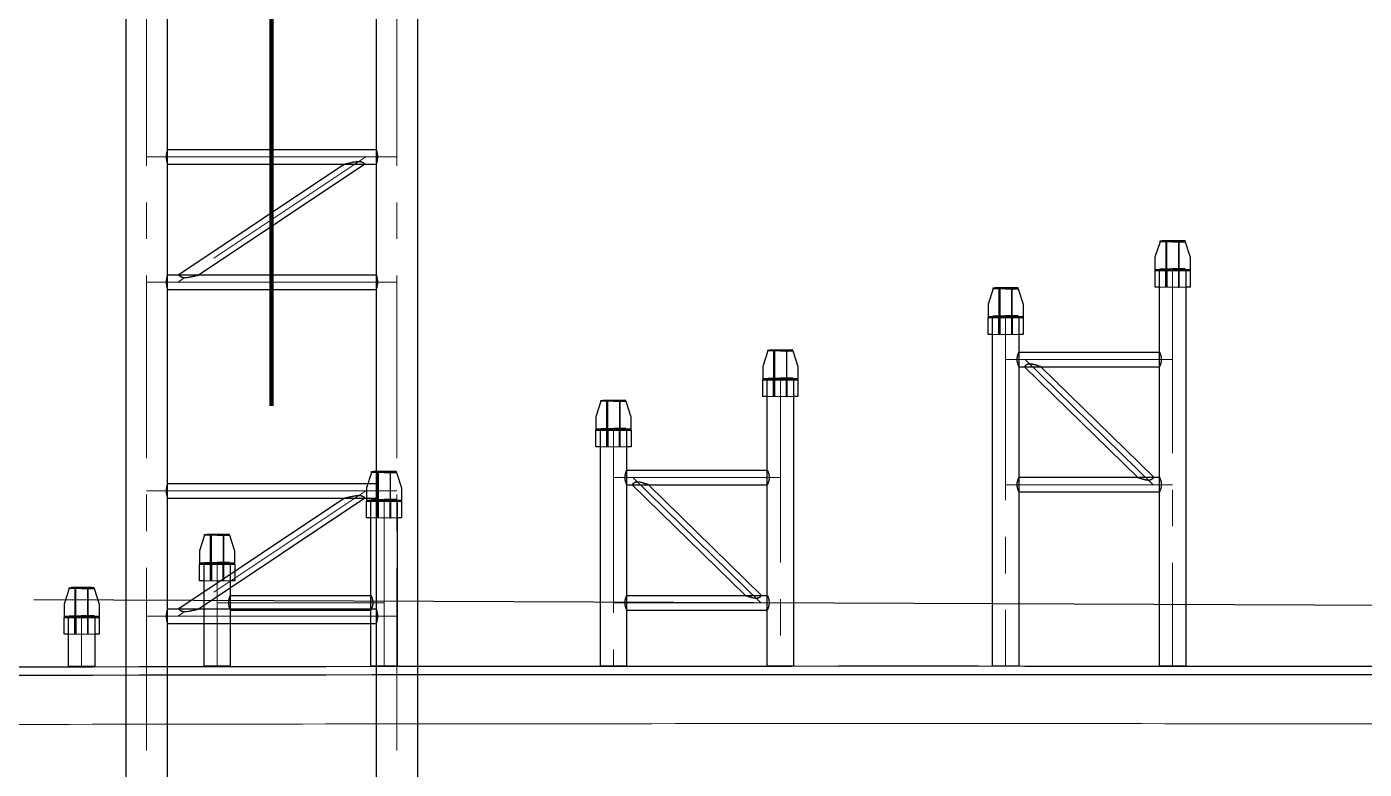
# Model space of a CAD drawing. Extents: x 1767995 to 4174245, y 542814 to 862564.
# Drawn here: x 3441410 to 3473469, y 583862 to 601646 of the extents above; entities that cross this region are included whole.
import ezdxf

# ---------------------------------------------------------------- set-up
doc = ezdxf.new("R2010")
doc.units = 0
doc.header["$LTSCALE"] = 3500
for name, pattern in [('ACAD_ISO08W100', [36, 24, -3, 6, -3]), ('CENTER', [2, 1.25, -0.25, 0.25, -0.25]), ('DASHED', [0.75, 0.5, -0.25])]:
    doc.linetypes.add(name, pattern=pattern)
for name, color, linetype, lineweight in [('1粗实线', 1, 'Continuous', 30), ('3中心线', 6, 'CENTER', 18), ('4虚线', 2, 'DASHED', 18), ('6标注线', 7, 'Continuous', 13), ('细实线', 7, 'Continuous', 15)]:
    doc.layers.add(name, color=color, linetype=linetype, lineweight=lineweight)

# ---------------------------------------------------------------- blocks, each defined once
blk = doc.blocks.new('werwerer')
at = {"layer": '1粗实线', "elevation": 0}
for points in [[(193795, 41794, 0.464316), (193777, 41816), (193651, 41816), (193531, 41444), (193531, 41144), (193651, 41144), (193651, 41164), (193777, 41164, 0.464316), (193795, 41186)], [(193951, 41144), (193651, 41144), (193651, 41164), (193777, 41164, 0.414214), (193795, 41182), (193795, 41798, 0.414214), (193777, 41816), (193651, 41816), (193651, 41836), (193951, 41836), (193951, 41816), (193826, 41816, 0.414214), (193808, 41798), (193808, 41182, 0.414214), (193826, 41164), (193951, 41164)], [(193951, 41144), (194251, 41144), (194251, 41164), (194126, 41164, -0.414214), (194108, 41182), (194108, 41798, -0.414214), (194126, 41816), (194251, 41816), (194251, 41836), (193951, 41836), (193951, 41816), (194077, 41816, -0.414214), (194095, 41798), (194095, 41182, -0.414214), (194077, 41164), (193951, 41164)], [(194108, 41794, -0.464316), (194126, 41816), (194251, 41816), (194371, 41444), (194371, 41144), (194251, 41144), (194251, 41164), (194126, 41164, -0.464316), (194108, 41186)]]:
    blk.add_lwpolyline(points, format="xyb", close=True, dxfattribs=at)
blk.add_lwpolyline([(193701, 41846), (194201, 41846), (194201, 41836), (193701, 41836)], close=True, dxfattribs=at)
blk = doc.blocks.new('tertert')
at = {"layer": '1粗实线'}
for p, q in [((203266, 43306, 0), (206636, 43306, 0)), ((203266, 42955, 0), (206636, 42955, 0)), ((203401, 42955, 0), (206112, 40306, 0)), ((203791, 42955, 0), (206502, 40306, 0)), ((203266, 40306, 0), (206636, 40306, 0)), ((203266, 39955, 0), (206636, 39955, 0))]:
    blk.add_line(p, q, dxfattribs=at)
at = {"layer": '1粗实线', "elevation": 0}
for points in [[(203266, 43306), (203266, 43306), (203266, 43305), (203266, 43305), (203265, 43304), (203265, 43303), (203264, 43301), (203263, 43299), (203262, 43297), (203261, 43295), (203260, 43293), (203259, 43290), (203257, 43287), (203256, 43284), (203255, 43280), (203253, 43276), (203251, 43272), (203250, 43268), (203248, 43264), (203246, 43259), (203244, 43255), (203243, 43250), (203241, 43244), (203239, 43239), (203237, 43234), (203236, 43228), (203234, 43222), (203232, 43216), (203231, 43210), (203229, 43204), (203228, 43198), (203227, 43191), (203225, 43185), (203224, 43178), (203223, 43171), (203223, 43165), (203222, 43158), (203221, 43151), (203221, 43144), (203221, 43137), (203221, 43130), (203221, 43124), (203221, 43117), (203221, 43110), (203222, 43103), (203223, 43096), (203223, 43089), (203224, 43083), (203225, 43076), (203227, 43070), (203228, 43063), (203229, 43057), (203231, 43051), (203232, 43045), (203234, 43039), (203236, 43033), (203237, 43027), (203239, 43022), (203241, 43016), (203243, 43011), (203244, 43006), (203246, 43002), (203248, 42997), (203250, 42993), (203251, 42988), (203253, 42984), (203255, 42981), (203256, 42977), (203257, 42974), (203259, 42971), (203260, 42968), (203261, 42966), (203262, 42964), (203263, 42962), (203264, 42960), (203265, 42958), (203265, 42957), (203266, 42956), (203266, 42955), (203266, 42955), (203266, 42955)], [(206636, 43306), (206636, 43306), (206637, 43305), (206637, 43305), (206637, 43304), (206638, 43303), (206639, 43301), (206640, 43299), (206641, 43297), (206642, 43295), (206643, 43293), (206644, 43290), (206645, 43287), (206647, 43284), (206648, 43280), (206650, 43276), (206652, 43272), (206653, 43268), (206655, 43264), (206657, 43259), (206658, 43255), (206660, 43250), (206662, 43244), (206664, 43239), (206666, 43234), (206667, 43228), (206669, 43222), (206671, 43216), (206672, 43210), (206674, 43204), (206675, 43198), (206676, 43191), (206677, 43185), (206679, 43178), (206679, 43171), (206680, 43165), (206681, 43158), (206681, 43151), (206682, 43144), (206682, 43137), (206682, 43130), (206682, 43124), (206682, 43117), (206681, 43110), (206681, 43103), (206680, 43096), (206679, 43089), (206679, 43083), (206677, 43076), (206676, 43070), (206675, 43063), (206674, 43057), (206672, 43051), (206671, 43045), (206669, 43039), (206667, 43033), (206666, 43027), (206664, 43022), (206662, 43016), (206660, 43011), (206658, 43006), (206657, 43002), (206655, 42997), (206653, 42993), (206652, 42988), (206650, 42984), (206648, 42981), (206647, 42977), (206645, 42974), (206644, 42971), (206643, 42968), (206642, 42966), (206641, 42964), (206640, 42962), (206639, 42960), (206638, 42958), (206637, 42957), (206637, 42956), (206637, 42955), (206636, 42955), (206636, 42955)], [(203266, 40306), (203266, 40306), (203266, 40305), (203266, 40305), (203265, 40304), (203265, 40303), (203264, 40301), (203263, 40299), (203262, 40297), (203261, 40295), (203260, 40293), (203259, 40290), (203257, 40287), (203256, 40284), (203255, 40280), (203253, 40276), (203251, 40272), (203250, 40268), (203248, 40264), (203246, 40259), (203244, 40255), (203243, 40250), (203241, 40244), (203239, 40239), (203237, 40234), (203236, 40228), (203234, 40222), (203232, 40216), (203231, 40210), (203229, 40204), (203228, 40198), (203227, 40191), (203225, 40185), (203224, 40178), (203223, 40171), (203223, 40165), (203222, 40158), (203221, 40151), (203221, 40144), (203221, 40137), (203221, 40130), (203221, 40124), (203221, 40117), (203221, 40110), (203222, 40103), (203223, 40096), (203223, 40089), (203224, 40083), (203225, 40076), (203227, 40070), (203228, 40063), (203229, 40057), (203231, 40051), (203232, 40045), (203234, 40039), (203236, 40033), (203237, 40027), (203239, 40022), (203241, 40016), (203243, 40011), (203244, 40006), (203246, 40002), (203248, 39997), (203250, 39993), (203251, 39988), (203253, 39984), (203255, 39981), (203256, 39977), (203257, 39974), (203259, 39971), (203260, 39968), (203261, 39966), (203262, 39964), (203263, 39962), (203264, 39960), (203265, 39958), (203265, 39957), (203266, 39956), (203266, 39955), (203266, 39955), (203266, 39955)], [(206636, 40306), (206636, 40306), (206637, 40305), (206637, 40305), (206637, 40304), (206638, 40303), (206639, 40301), (206640, 40299), (206641, 40297), (206642, 40295), (206643, 40293), (206644, 40290), (206645, 40287), (206647, 40284), (206648, 40280), (206650, 40276), (206652, 40272), (206653, 40268), (206655, 40264), (206657, 40259), (206658, 40255), (206660, 40250), (206662, 40244), (206664, 40239), (206666, 40234), (206667, 40228), (206669, 40222), (206671, 40216), (206672, 40210), (206674, 40204), (206675, 40198), (206676, 40191), (206677, 40185), (206679, 40178), (206679, 40171), (206680, 40165), (206681, 40158), (206681, 40151), (206682, 40144), (206682, 40137), (206682, 40130), (206682, 40124), (206682, 40117), (206681, 40110), (206681, 40103), (206680, 40096), (206679, 40089), (206679, 40083), (206677, 40076), (206676, 40070), (206675, 40063), (206674, 40057), (206672, 40051), (206671, 40045), (206669, 40039), (206667, 40033), (206666, 40027), (206664, 40022), (206662, 40016), (206660, 40011), (206658, 40006), (206657, 40002), (206655, 39997), (206653, 39993), (206652, 39988), (206650, 39984), (206648, 39981), (206647, 39977), (206645, 39974), (206644, 39971), (206643, 39968), (206642, 39966), (206641, 39964), (206640, 39962), (206639, 39960), (206638, 39958), (206637, 39957), (206637, 39956), (206637, 39955), (206636, 39955), (206636, 39955)]]:
    blk.add_lwpolyline(points, dxfattribs=at)
at = {"layer": '1粗实线'}
for points in [[(203791, 42955), (203791, 42955), (203790, 42955), (203789, 42956), (203788, 42956), (203785, 42957), (203783, 42958), (203780, 42959), (203776, 42960), (203773, 42961), (203768, 42963), (203764, 42964), (203758, 42966), (203753, 42968), (203747, 42970), (203741, 42972), (203734, 42974), (203727, 42977), (203720, 42979), (203712, 42981), (203705, 42984), (203696, 42986), (203688, 42989), (203680, 42991), (203671, 42994), (203662, 42997), (203653, 42999), (203644, 43002), (203635, 43004), (203625, 43006), (203616, 43008), (203607, 43010), (203598, 43012), (203589, 43014), (203580, 43016), (203571, 43017), (203562, 43018), (203553, 43019), (203545, 43020), (203537, 43020), (203529, 43020), (203522, 43020), (203515, 43020), (203508, 43019), (203501, 43018), (203494, 43017), (203488, 43016), (203482, 43014), (203477, 43012), (203472, 43010), (203467, 43008), (203462, 43006), (203457, 43004), (203453, 43002), (203449, 42999), (203445, 42997), (203441, 42994), (203438, 42991), (203434, 42989), (203431, 42986), (203428, 42984), (203426, 42981), (203423, 42979), (203420, 42977), (203418, 42974), (203416, 42972), (203414, 42970), (203412, 42968), (203410, 42966), (203409, 42964), (203407, 42963), (203406, 42961), (203405, 42960), (203404, 42959), (203403, 42958), (203402, 42957), (203402, 42956), (203401, 42956), (203401, 42955), (203401, 42955), (203401, 42955)], [(206112, 40306), (206112, 40306), (206112, 40306), (206114, 40305), (206115, 40305), (206117, 40304), (206120, 40303), (206123, 40302), (206126, 40301), (206130, 40299), (206135, 40298), (206139, 40296), (206144, 40295), (206150, 40293), (206156, 40291), (206162, 40289), (206169, 40287), (206176, 40284), (206183, 40282), (206190, 40279), (206198, 40277), (206206, 40274), (206215, 40272), (206223, 40269), (206232, 40267), (206241, 40264), (206250, 40262), (206259, 40259), (206268, 40257), (206278, 40255), (206287, 40252), (206296, 40250), (206305, 40249), (206314, 40247), (206323, 40245), (206332, 40244), (206341, 40243), (206349, 40242), (206358, 40241), (206366, 40241), (206374, 40241), (206381, 40241), (206388, 40241), (206395, 40242), (206402, 40243), (206408, 40244), (206415, 40245), (206420, 40247), (206426, 40249), (206431, 40250), (206436, 40252), (206441, 40255), (206446, 40257), (206450, 40259), (206454, 40262), (206458, 40264), (206462, 40267), (206465, 40269), (206468, 40272), (206472, 40274), (206475, 40277), (206477, 40279), (206480, 40282), (206482, 40284), (206485, 40287), (206487, 40289), (206489, 40291), (206491, 40293), (206492, 40295), (206494, 40296), (206495, 40298), (206497, 40299), (206498, 40301), (206499, 40302), (206500, 40303), (206500, 40304), (206501, 40305), (206502, 40305), (206502, 40306), (206502, 40306), (206502, 40306)]]:
    blk.add_lwpolyline(points, dxfattribs=at)
at = {"layer": '3中心线'}
for p, q in [((202951, 43130, 0), (206951, 43130, 0)), ((203416, 43130, 0), (206486, 40130, 0)), ((202951, 40130, 0), (206951, 40130, 0))]:
    blk.add_line(p, q, dxfattribs=at)
blk = doc.blocks.new('etretrt')
at = {"color": 1, "linetype": 'ACAD_ISO08W100', "lineweight": 13, "ltscale": 50}
for p, q in [((92131, 49416, 0), (98131, 49416, 0)), ((92131, 41416, 0), (98131, 41416, 0))]:
    blk.add_line(p, q, dxfattribs=at)
at = {"layer": '1粗实线'}
for p, q in [((91631, 70575, 0), (91631, 12025, 0)), ((97631, 70575, 0), (97631, 11995, 0)), ((92631, 52591, 0), (97631, 52591, 0)), ((92631, 52240, 0), (97631, 52240, 0)), ((96872, 52240, 0), (92899, 49591, 0)), ((97364, 52240, 0), (93391, 49591, 0)), ((92631, 49591, 0), (97631, 49591, 0)), ((92631, 49240, 0), (97631, 49240, 0)), ((92631, 44591, 0), (97631, 44591, 0)), ((92631, 44240, 0), (97631, 44240, 0)), ((96872, 44240, 0), (92899, 41591, 0)), ((97364, 44240, 0), (93391, 41591, 0)), ((92631, 41591, 0), (97631, 41591, 0)), ((92631, 41240, 0), (97631, 41240, 0))]:
    blk.add_line(p, q, dxfattribs=at)
at = {"layer": '1粗实线', "elevation": 0}
for points in [[(92631, 12025), (92631, 70575)], [(98631, 11995), (98631, 70575)]]:
    blk.add_lwpolyline(points, dxfattribs=at)
at = {"layer": '1粗实线'}
for points in [[(92631, 52591), (92631, 52591), (92631, 52591), (92631, 52590), (92631, 52589), (92630, 52588), (92630, 52586), (92629, 52585), (92628, 52583), (92628, 52580), (92627, 52578), (92626, 52575), (92625, 52572), (92624, 52569), (92623, 52565), (92622, 52562), (92621, 52558), (92619, 52553), (92618, 52549), (92617, 52544), (92616, 52540), (92615, 52535), (92613, 52530), (92612, 52524), (92611, 52519), (92610, 52513), (92609, 52507), (92607, 52501), (92606, 52495), (92605, 52489), (92604, 52483), (92604, 52476), (92603, 52470), (92602, 52463), (92601, 52457), (92601, 52450), (92600, 52443), (92600, 52436), (92600, 52429), (92600, 52423), (92600, 52416), (92600, 52409), (92600, 52402), (92600, 52395), (92600, 52388), (92601, 52381), (92601, 52375), (92602, 52368), (92603, 52361), (92604, 52355), (92604, 52348), (92605, 52342), (92606, 52336), (92607, 52330), (92609, 52324), (92610, 52318), (92611, 52312), (92612, 52307), (92613, 52302), (92615, 52296), (92616, 52292), (92617, 52287), (92618, 52282), (92619, 52278), (92621, 52274), (92622, 52270), (92623, 52266), (92624, 52263), (92625, 52259), (92626, 52256), (92627, 52253), (92628, 52251), (92628, 52249), (92629, 52247), (92630, 52245), (92630, 52243), (92631, 52242), (92631, 52241), (92631, 52241), (92631, 52240), (92631, 52240)], [(97631, 52591), (97631, 52591), (97632, 52591), (97632, 52590), (97632, 52589), (97633, 52588), (97633, 52586), (97634, 52585), (97634, 52583), (97635, 52580), (97636, 52578), (97637, 52575), (97638, 52572), (97639, 52569), (97640, 52565), (97641, 52562), (97642, 52558), (97643, 52553), (97645, 52549), (97646, 52544), (97647, 52540), (97648, 52535), (97650, 52530), (97651, 52524), (97652, 52519), (97653, 52513), (97654, 52507), (97655, 52501), (97656, 52495), (97657, 52489), (97658, 52483), (97659, 52476), (97660, 52470), (97661, 52463), (97661, 52457), (97662, 52450), (97662, 52443), (97663, 52436), (97663, 52429), (97663, 52423), (97663, 52416), (97663, 52409), (97663, 52402), (97663, 52395), (97662, 52388), (97662, 52381), (97661, 52375), (97661, 52368), (97660, 52361), (97659, 52355), (97658, 52348), (97657, 52342), (97656, 52336), (97655, 52330), (97654, 52324), (97653, 52318), (97652, 52312), (97651, 52307), (97650, 52302), (97648, 52296), (97647, 52292), (97646, 52287), (97645, 52282), (97643, 52278), (97642, 52274), (97641, 52270), (97640, 52266), (97639, 52263), (97638, 52259), (97637, 52256), (97636, 52253), (97635, 52251), (97634, 52249), (97634, 52247), (97633, 52245), (97633, 52243), (97632, 52242), (97632, 52241), (97632, 52241), (97631, 52240), (97631, 52240)], [(96872, 52240), (96872, 52240), (96873, 52240), (96875, 52241), (96877, 52241), (96880, 52242), (96883, 52243), (96887, 52244), (96892, 52245), (96897, 52247), (96903, 52248), (96909, 52250), (96916, 52251), (96923, 52253), (96931, 52255), (96939, 52257), (96948, 52260), (96957, 52262), (96967, 52264), (96977, 52267), (96988, 52269), (96998, 52272), (97009, 52274), (97021, 52277), (97032, 52279), (97044, 52282), (97056, 52284), (97068, 52287), (97080, 52289), (97092, 52291), (97104, 52294), (97116, 52296), (97128, 52298), (97140, 52299), (97152, 52301), (97163, 52302), (97174, 52303), (97185, 52304), (97196, 52305), (97206, 52305), (97216, 52305), (97225, 52305), (97234, 52305), (97243, 52304), (97251, 52303), (97259, 52302), (97267, 52301), (97274, 52299), (97280, 52298), (97287, 52296), (97293, 52294), (97298, 52291), (97303, 52289), (97308, 52287), (97313, 52284), (97317, 52282), (97321, 52279), (97325, 52277), (97329, 52274), (97332, 52272), (97336, 52269), (97339, 52267), (97341, 52264), (97344, 52262), (97346, 52260), (97349, 52257), (97351, 52255), (97353, 52253), (97354, 52251), (97356, 52250), (97357, 52248), (97359, 52247), (97360, 52245), (97361, 52244), (97362, 52243), (97363, 52242), (97363, 52241), (97364, 52241), (97364, 52240), (97364, 52240), (97364, 52240)], [(92631, 49591), (92631, 49591), (92631, 49591), (92631, 49590), (92631, 49589), (92630, 49588), (92630, 49586), (92629, 49585), (92628, 49583), (92628, 49580), (92627, 49578), (92626, 49575), (92625, 49572), (92624, 49569), (92623, 49565), (92622, 49562), (92621, 49558), (92619, 49553), (92618, 49549), (92617, 49544), (92616, 49540), (92615, 49535), (92613, 49530), (92612, 49524), (92611, 49519), (92610, 49513), (92609, 49507), (92607, 49501), (92606, 49495), (92605, 49489), (92604, 49483), (92604, 49476), (92603, 49470), (92602, 49463), (92601, 49457), (92601, 49450), (92600, 49443), (92600, 49436), (92600, 49429), (92600, 49423), (92600, 49416), (92600, 49409), (92600, 49402), (92600, 49395), (92600, 49388), (92601, 49381), (92601, 49375), (92602, 49368), (92603, 49361), (92604, 49355), (92604, 49348), (92605, 49342), (92606, 49336), (92607, 49330), (92609, 49324), (92610, 49318), (92611, 49312), (92612, 49307), (92613, 49302), (92615, 49296), (92616, 49292), (92617, 49287), (92618, 49282), (92619, 49278), (92621, 49274), (92622, 49270), (92623, 49266), (92624, 49263), (92625, 49259), (92626, 49256), (92627, 49253), (92628, 49251), (92628, 49249), (92629, 49247), (92630, 49245), (92630, 49243), (92631, 49242), (92631, 49241), (92631, 49241), (92631, 49240), (92631, 49240)], [(92899, 49591), (92899, 49591), (92899, 49591), (92899, 49590), (92900, 49590), (92900, 49589), (92901, 49588), (92902, 49587), (92903, 49586), (92904, 49585), (92905, 49583), (92907, 49582), (92908, 49580), (92910, 49578), (92912, 49576), (92914, 49574), (92916, 49572), (92919, 49569), (92921, 49567), (92924, 49565), (92927, 49562), (92930, 49560), (92934, 49557), (92938, 49555), (92941, 49552), (92945, 49549), (92950, 49547), (92955, 49545), (92959, 49542), (92965, 49540), (92970, 49538), (92976, 49536), (92983, 49534), (92989, 49532), (92996, 49530), (93004, 49529), (93011, 49528), (93020, 49527), (93028, 49526), (93037, 49526), (93047, 49526), (93057, 49526), (93067, 49526), (93078, 49527), (93088, 49528), (93100, 49529), (93111, 49530), (93123, 49532), (93135, 49534), (93147, 49536), (93159, 49538), (93171, 49540), (93183, 49542), (93195, 49545), (93207, 49547), (93219, 49549), (93231, 49552), (93242, 49555), (93254, 49557), (93265, 49560), (93275, 49562), (93286, 49565), (93296, 49567), (93305, 49569), (93315, 49572), (93323, 49574), (93332, 49576), (93340, 49578), (93347, 49580), (93354, 49582), (93360, 49583), (93366, 49585), (93371, 49586), (93376, 49587), (93380, 49588), (93383, 49589), (93386, 49590), (93388, 49590), (93389, 49591), (93390, 49591), (93391, 49591)], [(97631, 49591), (97631, 49591), (97632, 49591), (97632, 49590), (97632, 49589), (97633, 49588), (97633, 49586), (97634, 49585), (97634, 49583), (97635, 49580), (97636, 49578), (97637, 49575), (97638, 49572), (97639, 49569), (97640, 49565), (97641, 49562), (97642, 49558), (97643, 49553), (97645, 49549), (97646, 49544), (97647, 49540), (97648, 49535), (97650, 49530), (97651, 49524), (97652, 49519), (97653, 49513), (97654, 49507), (97655, 49501), (97656, 49495), (97657, 49489), (97658, 49483), (97659, 49476), (97660, 49470), (97661, 49463), (97661, 49457), (97662, 49450), (97662, 49443), (97663, 49436), (97663, 49429), (97663, 49423), (97663, 49416), (97663, 49409), (97663, 49402), (97663, 49395), (97662, 49388), (97662, 49381), (97661, 49375), (97661, 49368), (97660, 49361), (97659, 49355), (97658, 49348), (97657, 49342), (97656, 49336), (97655, 49330), (97654, 49324), (97653, 49318), (97652, 49312), (97651, 49307), (97650, 49302), (97648, 49296), (97647, 49292), (97646, 49287), (97645, 49282), (97643, 49278), (97642, 49274), (97641, 49270), (97640, 49266), (97639, 49263), (97638, 49259), (97637, 49256), (97636, 49253), (97635, 49251), (97634, 49249), (97634, 49247), (97633, 49245), (97633, 49243), (97632, 49242), (97632, 49241), (97632, 49241), (97631, 49240), (97631, 49240)], [(92631, 44591), (92631, 44591), (92631, 44591), (92631, 44590), (92631, 44589), (92630, 44588), (92630, 44586), (92629, 44585), (92628, 44583), (92628, 44580), (92627, 44578), (92626, 44575), (92625, 44572), (92624, 44569), (92623, 44565), (92622, 44562), (92621, 44558), (92619, 44553), (92618, 44549), (92617, 44544), (92616, 44540), (92615, 44535), (92613, 44530), (92612, 44524), (92611, 44519), (92610, 44513), (92609, 44507), (92607, 44501), (92606, 44495), (92605, 44489), (92604, 44483), (92604, 44476), (92603, 44470), (92602, 44463), (92601, 44457), (92601, 44450), (92600, 44443), (92600, 44436), (92600, 44429), (92600, 44423), (92600, 44416), (92600, 44409), (92600, 44402), (92600, 44395), (92600, 44388), (92601, 44381), (92601, 44375), (92602, 44368), (92603, 44361), (92604, 44355), (92604, 44348), (92605, 44342), (92606, 44336), (92607, 44330), (92609, 44324), (92610, 44318), (92611, 44312), (92612, 44307), (92613, 44302), (92615, 44296), (92616, 44292), (92617, 44287), (92618, 44282), (92619, 44278), (92621, 44274), (92622, 44270), (92623, 44266), (92624, 44263), (92625, 44259), (92626, 44256), (92627, 44253), (92628, 44251), (92628, 44249), (92629, 44247), (92630, 44245), (92630, 44243), (92631, 44242), (92631, 44241), (92631, 44241), (92631, 44240), (92631, 44240)], [(97631, 44591), (97631, 44591), (97632, 44591), (97632, 44590), (97632, 44589), (97633, 44588), (97633, 44586), (97634, 44585), (97634, 44583), (97635, 44580), (97636, 44578), (97637, 44575), (97638, 44572), (97639, 44569), (97640, 44565), (97641, 44562), (97642, 44558), (97643, 44553), (97645, 44549), (97646, 44544), (97647, 44540), (97648, 44535), (97650, 44530), (97651, 44524), (97652, 44519), (97653, 44513), (97654, 44507), (97655, 44501), (97656, 44495), (97657, 44489), (97658, 44483), (97659, 44476), (97660, 44470), (97661, 44463), (97661, 44457), (97662, 44450), (97662, 44443), (97663, 44436), (97663, 44429), (97663, 44423), (97663, 44416), (97663, 44409), (97663, 44402), (97663, 44395), (97662, 44388), (97662, 44381), (97661, 44375), (97661, 44368), (97660, 44361), (97659, 44355), (97658, 44348), (97657, 44342), (97656, 44336), (97655, 44330), (97654, 44324), (97653, 44318), (97652, 44312), (97651, 44307), (97650, 44302), (97648, 44296), (97647, 44292), (97646, 44287), (97645, 44282), (97643, 44278), (97642, 44274), (97641, 44270), (97640, 44266), (97639, 44263), (97638, 44259), (97637, 44256), (97636, 44253), (97635, 44251), (97634, 44249), (97634, 44247), (97633, 44245), (97633, 44243), (97632, 44242), (97632, 44241), (97632, 44241), (97631, 44240), (97631, 44240)], [(96872, 44240), (96872, 44240), (96873, 44240), (96875, 44241), (96877, 44241), (96880, 44242), (96883, 44243), (96887, 44244), (96892, 44245), (96897, 44247), (96903, 44248), (96909, 44250), (96916, 44251), (96923, 44253), (96931, 44255), (96939, 44257), (96948, 44260), (96957, 44262), (96967, 44264), (96977, 44267), (96988, 44269), (96998, 44272), (97009, 44274), (97021, 44277), (97032, 44279), (97044, 44282), (97056, 44284), (97068, 44287), (97080, 44289), (97092, 44291), (97104, 44294), (97116, 44296), (97128, 44298), (97140, 44299), (97152, 44301), (97163, 44302), (97174, 44303), (97185, 44304), (97196, 44305), (97206, 44305), (97216, 44305), (97225, 44305), (97234, 44305), (97243, 44304), (97251, 44303), (97259, 44302), (97267, 44301), (97274, 44299), (97280, 44298), (97287, 44296), (97293, 44294), (97298, 44291), (97303, 44289), (97308, 44287), (97313, 44284), (97317, 44282), (97321, 44279), (97325, 44277), (97329, 44274), (97332, 44272), (97336, 44269), (97339, 44267), (97341, 44264), (97344, 44262), (97346, 44260), (97349, 44257), (97351, 44255), (97353, 44253), (97354, 44251), (97356, 44250), (97357, 44248), (97359, 44247), (97360, 44245), (97361, 44244), (97362, 44243), (97363, 44242), (97363, 44241), (97364, 44241), (97364, 44240), (97364, 44240), (97364, 44240)], [(92631, 41591), (92631, 41591), (92631, 41591), (92631, 41590), (92631, 41589), (92630, 41588), (92630, 41586), (92629, 41585), (92628, 41583), (92628, 41580), (92627, 41578), (92626, 41575), (92625, 41572), (92624, 41569), (92623, 41565), (92622, 41562), (92621, 41558), (92619, 41553), (92618, 41549), (92617, 41544), (92616, 41540), (92615, 41535), (92613, 41530), (92612, 41524), (92611, 41519), (92610, 41513), (92609, 41507), (92607, 41501), (92606, 41495), (92605, 41489), (92604, 41483), (92604, 41476), (92603, 41470), (92602, 41463), (92601, 41457), (92601, 41450), (92600, 41443), (92600, 41436), (92600, 41429), (92600, 41423), (92600, 41416), (92600, 41409), (92600, 41402), (92600, 41395), (92600, 41388), (92601, 41381), (92601, 41375), (92602, 41368), (92603, 41361), (92604, 41355), (92604, 41348), (92605, 41342), (92606, 41336), (92607, 41330), (92609, 41324), (92610, 41318), (92611, 41312), (92612, 41307), (92613, 41302), (92615, 41296), (92616, 41292), (92617, 41287), (92618, 41282), (92619, 41278), (92621, 41274), (92622, 41270), (92623, 41266), (92624, 41263), (92625, 41259), (92626, 41256), (92627, 41253), (92628, 41251), (92628, 41249), (92629, 41247), (92630, 41245), (92630, 41243), (92631, 41242), (92631, 41241), (92631, 41241), (92631, 41240), (92631, 41240)], [(92899, 41591), (92899, 41591), (92899, 41591), (92899, 41590), (92900, 41590), (92900, 41589), (92901, 41588), (92902, 41587), (92903, 41586), (92904, 41585), (92905, 41583), (92907, 41582), (92908, 41580), (92910, 41578), (92912, 41576), (92914, 41574), (92916, 41572), (92919, 41569), (92921, 41567), (92924, 41565), (92927, 41562), (92930, 41560), (92934, 41557), (92938, 41555), (92941, 41552), (92945, 41549), (92950, 41547), (92955, 41545), (92959, 41542), (92965, 41540), (92970, 41538), (92976, 41536), (92983, 41534), (92989, 41532), (92996, 41530), (93004, 41529), (93011, 41528), (93020, 41527), (93028, 41526), (93037, 41526), (93047, 41526), (93057, 41526), (93067, 41526), (93078, 41527), (93088, 41528), (93100, 41529), (93111, 41530), (93123, 41532), (93135, 41534), (93147, 41536), (93159, 41538), (93171, 41540), (93183, 41542), (93195, 41545), (93207, 41547), (93219, 41549), (93231, 41552), (93242, 41555), (93254, 41557), (93265, 41560), (93275, 41562), (93286, 41565), (93296, 41567), (93305, 41569), (93315, 41572), (93323, 41574), (93332, 41576), (93340, 41578), (93347, 41580), (93354, 41582), (93360, 41583), (93366, 41585), (93371, 41586), (93376, 41587), (93380, 41588), (93383, 41589), (93386, 41590), (93388, 41590), (93389, 41591), (93390, 41591), (93391, 41591)], [(97631, 41591), (97631, 41591), (97632, 41591), (97632, 41590), (97632, 41589), (97633, 41588), (97633, 41586), (97634, 41585), (97634, 41583), (97635, 41580), (97636, 41578), (97637, 41575), (97638, 41572), (97639, 41569), (97640, 41565), (97641, 41562), (97642, 41558), (97643, 41553), (97645, 41549), (97646, 41544), (97647, 41540), (97648, 41535), (97650, 41530), (97651, 41524), (97652, 41519), (97653, 41513), (97654, 41507), (97655, 41501), (97656, 41495), (97657, 41489), (97658, 41483), (97659, 41476), (97660, 41470), (97661, 41463), (97661, 41457), (97662, 41450), (97662, 41443), (97663, 41436), (97663, 41429), (97663, 41423), (97663, 41416), (97663, 41409), (97663, 41402), (97663, 41395), (97662, 41388), (97662, 41381), (97661, 41375), (97661, 41368), (97660, 41361), (97659, 41355), (97658, 41348), (97657, 41342), (97656, 41336), (97655, 41330), (97654, 41324), (97653, 41318), (97652, 41312), (97651, 41307), (97650, 41302), (97648, 41296), (97647, 41292), (97646, 41287), (97645, 41282), (97643, 41278), (97642, 41274), (97641, 41270), (97640, 41266), (97639, 41263), (97638, 41259), (97637, 41256), (97636, 41253), (97635, 41251), (97634, 41249), (97634, 41247), (97633, 41245), (97633, 41243), (97632, 41242), (97632, 41241), (97632, 41241), (97631, 41240), (97631, 41240)]]:
    blk.add_lwpolyline(points, dxfattribs=at)
at = {"layer": '3中心线'}
for p, q in [((92131, 70575, 0), (92131, 12025, 0)), ((98131, 70575, 0), (98131, 11995, 0)), ((92131, 52416, 0), (98131, 52416, 0)), ((97381, 52416, 0), (92881, 49416, 0)), ((92131, 49416, 0), (98131, 49416, 0)), ((92131, 44416, 0), (98131, 44416, 0)), ((97381, 44416, 0), (92881, 41416, 0)), ((92131, 41416, 0), (98131, 41416, 0))]:
    blk.add_line(p, q, dxfattribs=at)
at = {"layer": '3中心线', "color": 1, "linetype": 'ACAD_ISO08W100', "lineweight": 13, "ltscale": 50}
for p, q in [((92131, 52416, 0), (98131, 52416, 0)), ((92131, 44416, 0), (98131, 44416, 0))]:
    blk.add_line(p, q, dxfattribs=at)
at = {"layer": '细实线', "ltscale": 3, "const_width": 100, "elevation": 0}
blk.add_lwpolyline([(95122, 46449), (95122, 73702)], dxfattribs=at)

msp = doc.modelspace()

# ---------------------------------------------------------------- linework, layer by layer
at = {"layer": '1粗实线', "ltscale": 4}
for p, q in [((3469293.7, 595824.8, -0.3), (3468453.7, 595824.8, -0.3)), ((3468453.7, 595824.8, -0.3), (3468453.7, 595804.8, -0.3)), ((3468453.7, 595804.8, -0.3), (3469293.7, 595804.8, -0.3)), ((3468712.7, 595804.8, -0.3), (3468734.7, 595804.8, -0.3)), ((3468712.7, 595404.8, -0.3), (3468712.7, 595804.8, -0.3)), ((3468734.7, 595804.8, -0.3), (3468734.7, 595404.8, -0.3)), ((3469034.7, 595804.8, -0.3), (3469012.7, 595804.8, -0.3)), ((3469012.7, 595804.8, -0.3), (3469012.7, 595404.8, -0.3)), ((3469034.7, 595404.8, -0.3), (3469034.7, 595804.8, -0.3)), ((3469293.7, 595804.8, -0.3), (3469293.7, 595824.8, -0.3)), ((3468734.7, 595404.8, -0.3), (3468712.7, 595404.8, -0.3)), ((3469012.7, 595404.8, -0.3), (3469034.7, 595404.8, -0.3)), ((3465293.7, 594698.3, -0.4), (3464453.7, 594698.3, -0.4)), ((3464453.7, 594698.3, -0.4), (3464453.7, 594678.3, -0.4)), ((3465293.7, 594678.3, -0.4), (3465293.7, 594698.3, -0.4)), ((3464453.7, 594678.3, -0.4), (3465293.7, 594678.3, -0.4)), ((3464712.7, 594678.3, -0.4), (3464734.7, 594678.3, -0.4)), ((3464712.7, 594278.3, -0.4), (3464712.7, 594678.3, -0.4)), ((3464734.7, 594678.3, -0.4), (3464734.7, 594278.3, -0.4)), ((3465012.7, 594678.3, -0.4), (3465012.7, 594278.3, -0.4)), ((3465034.7, 594278.3, -0.4), (3465034.7, 594678.3, -0.4)), ((3464734.7, 594278.3, -0.4), (3464712.7, 594278.3, -0.4)), ((3459893.7, 593209, 0), (3459053.7, 593209, 0)), ((3459053.7, 593209, 0), (3459053.7, 593189, 0)), ((3459053.7, 593189, 0), (3459893.7, 593189, 0)), ((3459312.7, 593189, 0), (3459334.7, 593189, 0)), ((3459312.7, 592789, 0), (3459312.7, 593189, 0)), ((3459334.7, 593189, 0), (3459334.7, 592789, 0)), ((3459634.7, 593189, 0), (3459612.7, 593189, 0)), ((3459612.7, 593189, 0), (3459612.7, 592789, 0)), ((3459634.7, 592789, 0), (3459634.7, 593189, 0)), ((3459893.7, 593189, 0), (3459893.7, 593209, 0)), ((3459334.7, 592789, 0), (3459312.7, 592789, 0)), ((3459612.7, 592789, 0), (3459634.7, 592789, 0)), ((3455893.7, 592003.2, -0.1), (3455053.7, 592003.2, -0.1)), ((3455053.7, 592003.2, -0.1), (3455053.7, 591983.2, -0.1)), ((3455053.7, 591983.2, -0.1), (3455893.7, 591983.2, -0.1)), ((3455312.7, 591983.2, -0.1), (3455334.7, 591983.2, -0.1)), ((3455312.7, 591583.2, -0.1), (3455312.7, 591983.2, -0.1)), ((3455334.7, 591983.2, -0.1), (3455334.7, 591583.2, -0.1)), ((3455612.7, 591983.2, -0.1), (3455612.7, 591583.2, -0.1)), ((3455634.7, 591583.2, -0.1), (3455634.7, 591983.2, -0.1)), ((3455893.7, 591983.2, -0.1), (3455893.7, 592003.2, -0.1)), ((3455334.7, 591583.2, -0.1), (3455312.7, 591583.2, -0.1)), ((3450393.7, 590301.3, 0), (3449553.7, 590301.3, 0)), ((3449553.7, 590301.3, 0), (3449553.7, 590281.3, 0)), ((3449553.7, 590281.3, 0), (3450393.7, 590281.3, 0)), ((3449812.7, 590281.3, 0), (3449834.7, 590281.3, 0)), ((3449812.7, 589881.3, 0), (3449812.7, 590281.3, 0)), ((3449834.7, 590281.3, 0), (3449834.7, 589881.3, 0)), ((3450134.7, 590281.3, 0), (3450112.7, 590281.3, 0)), ((3450112.7, 590281.3, 0), (3450112.7, 589881.3, 0)), ((3450134.7, 589881.3, 0), (3450134.7, 590281.3, 0)), ((3450393.7, 590281.3, 0), (3450393.7, 590301.3, 0)), ((3449834.7, 589881.3, 0), (3449812.7, 589881.3, 0)), ((3450112.7, 589881.3, 0), (3450134.7, 589881.3, 0)), ((3446393.7, 588793.5, -0.1), (3445553.7, 588793.5, -0.1)), ((3445553.7, 588793.5, -0.1), (3445553.7, 588773.5, -0.1)), ((3445553.7, 588773.5, -0.1), (3446393.7, 588773.5, -0.1)), ((3445812.7, 588773.5, -0.1), (3445834.7, 588773.5, -0.1)), ((3445812.7, 588373.5, -0.1), (3445812.7, 588773.5, -0.1)), ((3445834.7, 588773.5, -0.1), (3445834.7, 588373.5, -0.1)), ((3446112.7, 588773.5, -0.1), (3446112.7, 588373.5, -0.1)), ((3446134.7, 588373.5, -0.1), (3446134.7, 588773.5, -0.1)), ((3446393.7, 588773.5, -0.1), (3446393.7, 588793.5, -0.1)), ((3445834.7, 588373.5, -0.1), (3445812.7, 588373.5, -0.1)), ((3443143.7, 587518.5), (3442303.7, 587518.5)), ((3442303.7, 587518.5), (3442303.7, 587498.5)), ((3442303.7, 587498.5), (3443143.7, 587498.5)), ((3442562.7, 587498.5), (3442584.7, 587498.5)), ((3442562.7, 587098.5), (3442562.7, 587498.5)), ((3442584.7, 587498.5), (3442584.7, 587098.5)), ((3442862.7, 587498.5), (3442862.7, 587098.5)), ((3442884.7, 587098.5), (3442884.7, 587498.5)), ((3443143.7, 587498.5), (3443143.7, 587518.5)), ((3442584.7, 587098.5), (3442562.7, 587098.5))]:
    msp.add_line(p, q, dxfattribs=at)
at = {"layer": '1粗实线'}
for p, q in [((3468453.7, 595404.8, -0.3), (3468453.7, 595804.8, -0.3)), ((3468453.7, 595804.8, -0.3), (3469293.7, 595804.8, -0.3)), ((3469293.7, 595804.8, -0.3), (3469293.7, 595404.8, -0.3)), ((3468558.7, 595404.8, -0.3), (3468453.7, 595404.8, -0.3)), ((3469293.7, 595404.8, -0.3), (3469188.7, 595404.8, -0.3)), ((3464453.7, 594278.3, -0.4), (3464453.7, 594678.3, -0.4)), ((3464453.7, 594678.3, -0.4), (3465293.7, 594678.3, -0.4)), ((3465293.7, 594678.3, -0.4), (3465293.7, 594278.3, -0.4)), ((3464558.7, 594278.3, -0.4), (3464453.7, 594278.3, -0.4)), ((3465293.7, 594278.3, -0.4), (3465188.7, 594278.3, -0.4)), ((3459053.7, 592789, 0), (3459053.7, 593189, 0)), ((3459053.7, 593189, 0), (3459893.7, 593189, 0)), ((3459893.7, 593189, 0), (3459893.7, 592789, 0)), ((3459158.7, 592789, 0), (3459053.7, 592789, 0)), ((3459893.7, 592789, 0), (3459788.7, 592789, 0)), ((3455053.7, 591583.2, -0.1), (3455053.7, 591983.2, -0.1)), ((3455053.7, 591983.2, -0.1), (3455893.7, 591983.2, -0.1)), ((3455893.7, 591983.2, -0.1), (3455893.7, 591583.2, -0.1)), ((3455158.7, 591583.2, -0.1), (3455053.7, 591583.2, -0.1)), ((3455893.7, 591583.2, -0.1), (3455788.7, 591583.2, -0.1)), ((3449553.7, 589881.3, 0), (3449553.7, 590281.3, 0)), ((3449553.7, 590281.3, 0), (3450393.7, 590281.3, 0)), ((3450393.7, 590281.3, 0), (3450393.7, 589881.3, 0)), ((3449658.7, 589881.3, 0), (3449553.7, 589881.3, 0)), ((3450393.7, 589881.3, 0), (3450288.7, 589881.3, 0)), ((3445553.7, 588373.5, -0.1), (3445553.7, 588773.5, -0.1)), ((3445553.7, 588773.5, -0.1), (3446393.7, 588773.5, -0.1)), ((3446393.7, 588773.5, -0.1), (3446393.7, 588373.5, -0.1)), ((3445658.7, 588373.5, -0.1), (3445553.7, 588373.5, -0.1)), ((3446393.7, 588373.5, -0.1), (3446288.7, 588373.5, -0.1)), ((3446288.7, 588026.4, 0.1), (3449658.7, 588026.4, -0.1)), ((3441581.5, 587924.5), (3568082.2, 587397)), ((3441581.5, 587924.5), (3568082.2, 587397)), ((3446288.7, 587675.4, 0.1), (3449658.7, 587675.4, -0.1)), ((3442303.7, 587098.5), (3442303.7, 587498.5)), ((3442303.7, 587498.5), (3443143.7, 587498.5)), ((3443143.7, 587498.5), (3443143.7, 587098.5)), ((3442408.7, 587098.5), (3442303.7, 587098.5)), ((3443143.7, 587098.5), (3443038.7, 587098.5))]:
    msp.add_line(p, q, dxfattribs=at)
for points, elevation in [([(3468558.7, 586332), (3468558.7, 595804.8), (3469188.7, 595804.8), (3469188.7, 586332), (3468558.7, 586332)], -0.4), ([(3464558.7, 586332), (3464558.7, 594678.3), (3465188.7, 594678.3), (3465188.7, 586332), (3464558.7, 586332)], -0.4), ([(3459158.7, 586332), (3459158.7, 593189), (3459788.7, 593189), (3459788.7, 586332), (3459158.7, 586332)], -0.1), ([(3455158.7, 586332), (3455158.7, 591983.2), (3455788.7, 591983.2), (3455788.7, 586332), (3455158.7, 586332)], -0.1), ([(3449658.7, 586332), (3449658.7, 590281.3), (3450288.7, 590281.3), (3450288.7, 586332), (3449658.7, 586332)], -0.1), ([(3445658.7, 586332), (3445658.7, 588773.5), (3446288.7, 588773.5), (3446288.7, 586332), (3445658.7, 586332)], -0.1), ([(3446288.7, 588026.4), (3446288.6, 588026.2), (3446288.4, 588025.8), (3446288.1, 588025.2), (3446287.7, 588024.2), (3446287.1, 588023), (3446286.4, 588021.5), (3446285.5, 588019.8), (3446284.6, 588017.8), (3446283.5, 588015.5), (3446282.4, 588013), (3446281.1, 588010.3), (3446279.8, 588007.3), (3446278.3, 588004), (3446276.8, 588000.5), (3446275.2, 587996.8), (3446273.6, 587992.9), (3446271.9, 587988.7), (3446270.2, 587984.3), (3446268.4, 587979.8), (3446266.6, 587975), (3446264.8, 587970), (3446263.1, 587964.9), (3446261.3, 587959.5), (3446259.5, 587954), (3446257.8, 587948.4), (3446256.1, 587942.6), (3446254.5, 587936.6), (3446253, 587930.6), (3446251.5, 587924.4), (3446250.1, 587918), (3446248.8, 587911.6), (3446247.7, 587905.1), (3446246.6, 587898.5), (3446245.7, 587891.9), (3446244.9, 587885.1), (3446244.2, 587878.3), (3446243.7, 587871.5), (3446243.3, 587864.7), (3446243.1, 587857.8), (3446243, 587850.9), (3446243.1, 587844), (3446243.3, 587837.1), (3446243.7, 587830.3), (3446244.2, 587823.4), (3446244.9, 587816.6), (3446245.7, 587809.9), (3446246.6, 587803.2), (3446247.7, 587796.6), (3446248.8, 587790.1), (3446250.1, 587783.7), (3446251.5, 587777.4), (3446253, 587771.2), (3446254.5, 587765.1), (3446256.1, 587759.2), (3446257.8, 587753.4), (3446259.5, 587747.7), (3446261.3, 587742.2), (3446263.1, 587736.9), (3446264.8, 587731.8), (3446266.6, 587726.8), (3446268.4, 587722), (3446270.2, 587717.4), (3446271.9, 587713.1), (3446273.6, 587708.9), (3446275.2, 587705), (3446276.8, 587701.2), (3446278.3, 587697.8), (3446279.8, 587694.5), (3446281.1, 587691.5), (3446282.4, 587688.7), (3446283.5, 587686.2), (3446284.6, 587684), (3446285.5, 587682), (3446286.4, 587680.2), (3446287.1, 587678.8), (3446287.7, 587677.5), (3446288.1, 587676.6), (3446288.4, 587675.9), (3446288.6, 587675.5), (3446288.7, 587675.4)], -0.1), ([(3449658.7, 588026.4), (3449658.8, 588026.2), (3449659, 588025.8), (3449659.3, 588025.2), (3449659.8, 588024.2), (3449660.3, 588023), (3449661, 588021.5), (3449661.9, 588019.8), (3449662.8, 588017.8), (3449663.9, 588015.5), (3449665, 588013), (3449666.3, 588010.3), (3449667.6, 588007.3), (3449669.1, 588004), (3449670.6, 588000.5), (3449672.2, 587996.8), (3449673.8, 587992.9), (3449675.5, 587988.7), (3449677.2, 587984.3), (3449679, 587979.8), (3449680.8, 587975), (3449682.6, 587970), (3449684.4, 587964.9), (3449686.1, 587959.5), (3449687.9, 587954), (3449689.6, 587948.4), (3449691.3, 587942.6), (3449692.9, 587936.6), (3449694.4, 587930.6), (3449695.9, 587924.4), (3449697.3, 587918), (3449698.6, 587911.6), (3449699.7, 587905.1), (3449700.8, 587898.5), (3449701.7, 587891.9), (3449702.5, 587885.1), (3449703.2, 587878.3), (3449703.7, 587871.5), (3449704.1, 587864.7), (3449704.3, 587857.8), (3449704.4, 587850.9), (3449704.3, 587844), (3449704.1, 587837.1), (3449703.7, 587830.3), (3449703.2, 587823.4), (3449702.5, 587816.6), (3449701.7, 587809.9), (3449700.8, 587803.2), (3449699.7, 587796.6), (3449698.6, 587790.1), (3449697.3, 587783.7), (3449695.9, 587777.4), (3449694.4, 587771.2), (3449692.9, 587765.1), (3449691.3, 587759.2), (3449689.6, 587753.4), (3449687.9, 587747.7), (3449686.1, 587742.2), (3449684.4, 587736.9), (3449682.6, 587731.8), (3449680.8, 587726.8), (3449679, 587722), (3449677.2, 587717.4), (3449675.5, 587713.1), (3449673.8, 587708.9), (3449672.2, 587705), (3449670.6, 587701.2), (3449669.1, 587697.8), (3449667.6, 587694.5), (3449666.3, 587691.5), (3449665, 587688.7), (3449663.9, 587686.2), (3449662.8, 587684), (3449661.9, 587682), (3449661, 587680.2), (3449660.3, 587678.8), (3449659.8, 587677.5), (3449659.3, 587676.6), (3449659, 587675.9), (3449658.8, 587675.5), (3449658.7, 587675.4)], -0.4)]:
    msp.add_lwpolyline(points, dxfattribs=dict(at, elevation=elevation))
msp.add_lwpolyline([(3442408.7, 586322.9), (3442408.7, 587498.5), (3443038.7, 587498.5), (3443038.7, 586322.9), (3442408.7, 586322.9)], dxfattribs=at)
for points in [[(3402584, 586146.1, -0.0010736), (3429570.5, 586285), (3429585.1, 586285.1, -0.0032499), (3572579.4, 585784.6), (3572609.7, 585784.3, -0.0014157), (3606584, 585348.4, -0.0014134)], [(3402584, 585946.1, -0.0010736), (3429570.5, 586085), (3429585.1, 586085.1, -0.0032499), (3572579.4, 585584.6), (3572609.7, 585584.3, -0.0013324), (3604584, 585179.4, -0.0013324)]]:
    msp.add_lwpolyline(points, format="xyb", dxfattribs=at)
at = {"layer": '3中心线'}
for p, q in [((3468873.7, 595804.8, -0.1), (3468873.7, 586332, -0.1)), ((3464873.7, 594678.3, -0.1), (3464873.7, 586332, -0.1)), ((3459473.7, 593189, 0.1), (3459473.7, 586332, 0.1)), ((3455473.7, 591983.2, 0.1), (3455473.7, 586332, 0.1)), ((3449973.7, 590281.3, 0.1), (3449973.7, 586332, 0.1)), ((3445973.7, 588773.5, 0.1), (3445973.7, 586332, 0.1)), ((3445973.7, 587850.9, 0.1), (3449973.7, 587850.9, -0.1)), ((3442723.7, 587498.5), (3442723.7, 586322.9, 0.3))]:
    msp.add_line(p, q, dxfattribs=at)
at = {"layer": '3中心线', "ltscale": 5000}
msp.add_lwpolyline([(3402584, 584766.2, -0.0010732), (3429566.9, 584905), (3429581.5, 584905.1, -0.0032499), (3572591.4, 584404.6), (3572621.7, 584404.3, -0.0014149), (3606584, 583968.5)], format="xyb", dxfattribs=at)
at = {"layer": '4虚线'}
for p, q in [((3469188.7, 595404.8, -0.3), (3468558.7, 595404.8, -0.3)), ((3465188.7, 594278.3, -0.4), (3464558.7, 594278.3, -0.4)), ((3459788.7, 592789, 0), (3459158.7, 592789, 0)), ((3455788.7, 591583.2, -0.1), (3455158.7, 591583.2, -0.1)), ((3450288.7, 589881.3, 0), (3449658.7, 589881.3, 0)), ((3446288.7, 588373.5, -0.1), (3445658.7, 588373.5, -0.1)), ((3443038.7, 587098.5), (3442408.7, 587098.5))]:
    msp.add_line(p, q, dxfattribs=at)

# ---------------------------------------------------------------- block references
at = {"layer": '3中心线'}
msp.add_blockref('etretrt', (3352152.9, 546113.4), dxfattribs=at)
at = {"layer": '6标注线'}
for name, p in [('werwerer', (3274922.3, 554680.5, -0.1)), ('werwerer', (3270922.3, 553554, -0.3)), ('werwerer', (3265522.3, 552064.6, 0.1)), ('tertert', (3261922.3, 550547.7, -0.3)), ('werwerer', (3261522.3, 550858.9)), ('werwerer', (3256022.3, 549157, 0.1)), ('tertert', (3252522.3, 547720.5)), ('werwerer', (3252022.3, 547649.1)), ('werwerer', (3248772.3, 546374.2, 0.1))]:
    msp.add_blockref(name, p, dxfattribs=at)

doc.saveas('drawing.dxf')
